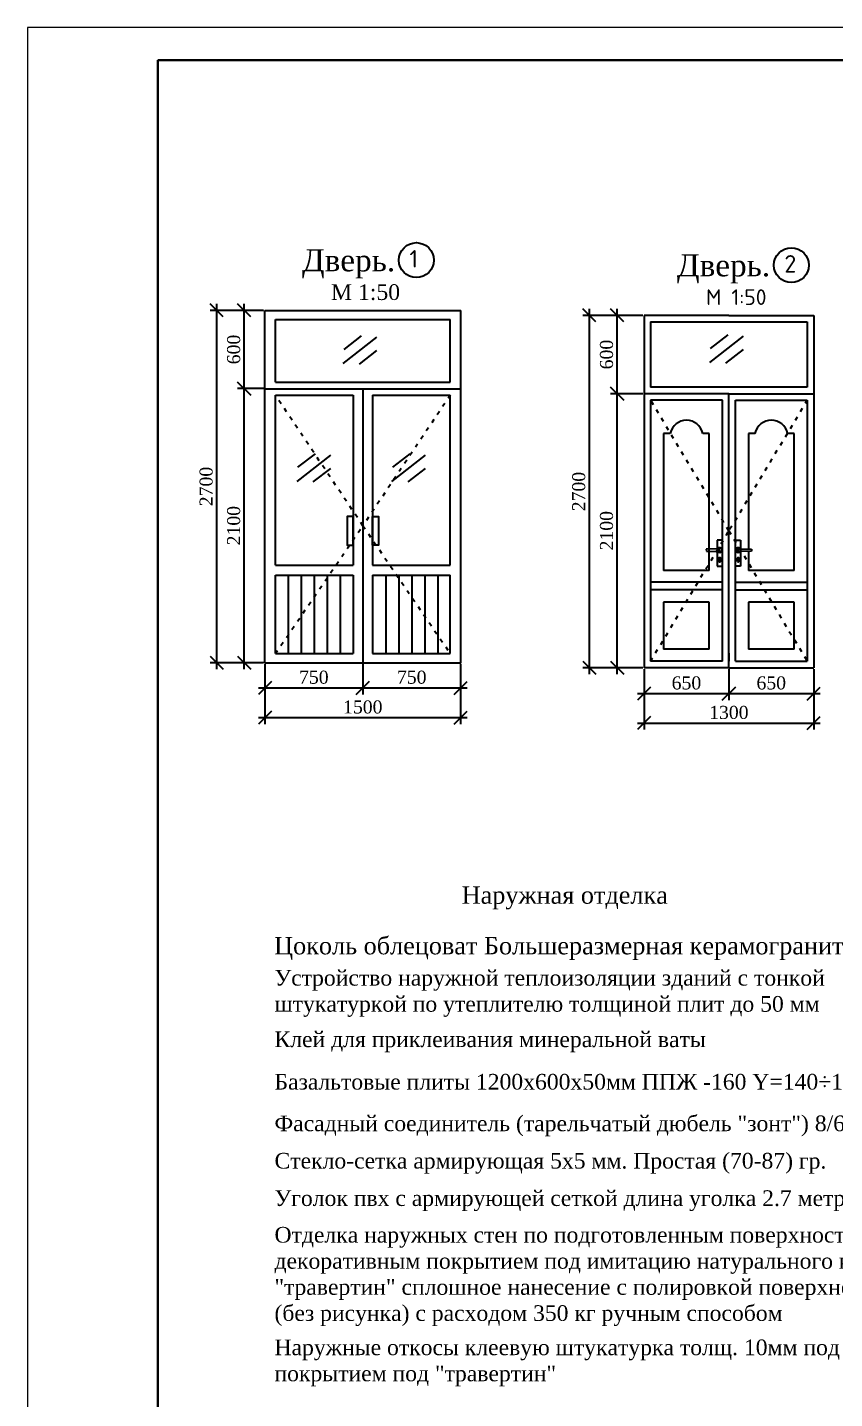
# Model space of a CAD drawing. Header units: millimetres. Extents: x 572274 to 2241483, y -888675 to -304135.
# Drawn here: x 653751 to 666122, y -786973 to -765958 of the extents above; entities that cross this region are included whole.
import ezdxf

# ---------------------------------------------------------------- set-up
doc = ezdxf.new("R2010")
doc.units = ezdxf.units.MM
doc.linetypes.add('ACAD_ISO03W100', pattern=[30, 12, -18])
doc.layers.add('ОС', color=1, linetype='Continuous')
doc.layers.add('стены', color=250, linetype='Continuous', lineweight=30)
doc.layers.add('Текст О', color=6, linetype='Continuous', lineweight=25)
doc.styles.get("Standard").update_dxf_attribs({"font": 'isocpeur.ttf'})
doc.styles.add('WMF-Times New Roman2', font='times.ttf')
doc.dimstyles.new('100', dxfattribs={"dimscale": 100, "dimtxt": 2.5, "dimasz": 1.5, "dimexe": 1, "dimexo": 0.625, "dimtad": 1, "dimdec": 0, "dimdsep": 46, "dimtxsty": 'Standard', "dimblk": 'OBLIQUE', "dimcen": 1.5, "dimadec": 0, "dimazin": 0, "dimtfac": 1, "dimtdec": 0, "dimtmove": 2, "dimatfit": 3, "dimldrblk": 'OBLIQUE', "dimfxl": 1.25, "dimtolj": 1, "dimtzin": 0, "dimarcsym": 0})

# ---------------------------------------------------------------- blocks, each defined once
blk = doc.blocks.new('_Oblique')
at = {"color": 0, "linetype": 'ByBlock', "lineweight": -2}
blk.add_line((-0.5, -0.5), (0.5, 0.5), dxfattribs=at)
blk = doc.blocks.new('*D117')
at = {"color": 0, "lineweight": -2, "transparency": 16777216}
for p, q in [((763057, -707101), (763057, -707334)), ((763807, -707101), (763807, -707334)), ((763007, -707284), (763857, -707284))]:
    blk.add_line(p, q, dxfattribs=at)
at = {"layer": 'Defpoints', "color": 0, "transparency": 16777216}
for p in [(763057, -707091), (763807, -707091), (763807, -707284)]:
    blk.add_point(p, dxfattribs=at)
at = {"color": 0, "lineweight": -2, "transparency": 16777216, "xscale": 100, "yscale": 100, "zscale": 100, "rotation": 180}
blk.add_blockref('_Oblique', (763057, -707284), dxfattribs=at)
at = {"color": 0, "lineweight": -2, "transparency": 16777216, "xscale": 100, "yscale": 100, "zscale": 100}
blk.add_blockref('_Oblique', (763807, -707284), dxfattribs=at)
at = {"color": 0, "transparency": 16777216, "insert": (763432, -707203), "char_height": 100, "attachment_point": 5, "style": 'WMF-Times New Roman2'}
blk.add_mtext('\\A1;750', dxfattribs=at)
blk = doc.blocks.new('*D118')
at = {"color": 0, "lineweight": -2, "transparency": 16777216}
for p, q in [((763807, -707101), (763807, -707334)), ((764557, -707101), (764557, -707334)), ((763757, -707284), (764607, -707284))]:
    blk.add_line(p, q, dxfattribs=at)
at = {"layer": 'Defpoints', "color": 0, "transparency": 16777216}
for p in [(763807, -707091), (764557, -707091), (764557, -707284)]:
    blk.add_point(p, dxfattribs=at)
at = {"color": 0, "lineweight": -2, "transparency": 16777216, "xscale": 100, "yscale": 100, "zscale": 100, "rotation": 180}
blk.add_blockref('_Oblique', (763807, -707284), dxfattribs=at)
at = {"color": 0, "lineweight": -2, "transparency": 16777216, "xscale": 100, "yscale": 100, "zscale": 100}
blk.add_blockref('_Oblique', (764557, -707284), dxfattribs=at)
at = {"color": 0, "transparency": 16777216, "insert": (764182, -707203), "char_height": 100, "attachment_point": 5, "style": 'WMF-Times New Roman2'}
blk.add_mtext('\\A1;750', dxfattribs=at)
blk = doc.blocks.new('*D119')
at = {"color": 0, "lineweight": -2, "transparency": 16777216}
for p, q in [((762898, -707141), (762898, -704941)), ((763047, -704991), (762848, -704991)), ((763047, -707091), (762848, -707091))]:
    blk.add_line(p, q, dxfattribs=at)
at = {"layer": 'Defpoints', "color": 0, "transparency": 16777216}
for p in [(762898, -704991), (763057, -704991), (763057, -707091)]:
    blk.add_point(p, dxfattribs=at)
at = {"color": 0, "lineweight": -2, "transparency": 16777216, "xscale": 100, "yscale": 100, "zscale": 100}
for p, rotation in [((762898, -704991), 90), ((762898, -707091), 270)]:
    blk.add_blockref('_Oblique', p, dxfattribs=dict(at, rotation=rotation))
at = {"color": 0, "transparency": 16777216, "insert": (762818, -706041), "char_height": 100, "attachment_point": 5, "rotation": 90, "style": 'WMF-Times New Roman2'}
blk.add_mtext('\\A1;2100', dxfattribs=at)
blk = doc.blocks.new('*D120')
at = {"color": 0, "lineweight": -2, "transparency": 16777216}
for p, q in [((763047, -704391), (762848, -704391)), ((762898, -705041), (762898, -704341)), ((763047, -704991), (762848, -704991))]:
    blk.add_line(p, q, dxfattribs=at)
at = {"layer": 'Defpoints', "color": 0, "transparency": 16777216}
for p in [(762898, -704391), (763057, -704391), (763057, -704991)]:
    blk.add_point(p, dxfattribs=at)
at = {"color": 0, "lineweight": -2, "transparency": 16777216, "xscale": 100, "yscale": 100, "zscale": 100}
for p, rotation in [((762898, -704391), 90), ((762898, -704991), 270)]:
    blk.add_blockref('_Oblique', p, dxfattribs=dict(at, rotation=rotation))
at = {"color": 0, "transparency": 16777216, "insert": (762818, -704691), "char_height": 100, "attachment_point": 5, "rotation": 90, "style": 'WMF-Times New Roman2'}
blk.add_mtext('\\A1;600', dxfattribs=at)
blk = doc.blocks.new('*D121')
at = {"color": 0, "lineweight": -2, "transparency": 16777216}
for p, q in [((763057, -707294), (763057, -707562)), ((764557, -707294), (764557, -707562)), ((763007, -707512), (764607, -707512))]:
    blk.add_line(p, q, dxfattribs=at)
at = {"layer": 'Defpoints', "color": 0, "transparency": 16777216}
for p in [(763057, -707284), (764557, -707284), (764557, -707512)]:
    blk.add_point(p, dxfattribs=at)
at = {"color": 0, "lineweight": -2, "transparency": 16777216, "xscale": 100, "yscale": 100, "zscale": 100, "rotation": 180}
blk.add_blockref('_Oblique', (763057, -707512), dxfattribs=at)
at = {"color": 0, "lineweight": -2, "transparency": 16777216, "xscale": 100, "yscale": 100, "zscale": 100}
blk.add_blockref('_Oblique', (764557, -707512), dxfattribs=at)
at = {"color": 0, "transparency": 16777216, "insert": (763807, -707431), "char_height": 100, "attachment_point": 5, "style": 'WMF-Times New Roman2'}
blk.add_mtext('\\A1;1500', dxfattribs=at)
blk = doc.blocks.new('*D122')
at = {"color": 0, "lineweight": -2, "transparency": 16777216}
for p, q in [((762888, -704391), (762638, -704391)), ((762688, -707141), (762688, -704341)), ((762888, -707091), (762638, -707091))]:
    blk.add_line(p, q, dxfattribs=at)
at = {"layer": 'Defpoints', "color": 0, "transparency": 16777216}
for p in [(762688, -704391), (762898, -704391), (762898, -707091)]:
    blk.add_point(p, dxfattribs=at)
at = {"color": 0, "lineweight": -2, "transparency": 16777216, "xscale": 100, "yscale": 100, "zscale": 100}
for p, rotation in [((762688, -704391), 90), ((762688, -707091), 270)]:
    blk.add_blockref('_Oblique', p, dxfattribs=dict(at, rotation=rotation))
at = {"color": 0, "transparency": 16777216, "insert": (762607, -705741), "char_height": 100, "attachment_point": 5, "rotation": 90, "style": 'WMF-Times New Roman2'}
blk.add_mtext('\\A1;2700', dxfattribs=at)
blk = doc.blocks.new('*D107')
at = {"color": 0, "lineweight": -2, "transparency": 16777216}
for p, q in [((749778, -707965), (749778, -708203)), ((750428, -707965), (750428, -708203)), ((749728, -708153), (750478, -708153))]:
    blk.add_line(p, q, dxfattribs=at)
at = {"layer": 'Defpoints', "color": 0, "transparency": 16777216}
for p in [(749778, -707955), (750428, -707955), (750428, -708153)]:
    blk.add_point(p, dxfattribs=at)
at = {"color": 0, "lineweight": -2, "transparency": 16777216, "xscale": 100, "yscale": 100, "zscale": 100, "rotation": 180}
blk.add_blockref('_Oblique', (749778, -708153), dxfattribs=at)
at = {"color": 0, "lineweight": -2, "transparency": 16777216, "xscale": 100, "yscale": 100, "zscale": 100}
blk.add_blockref('_Oblique', (750428, -708153), dxfattribs=at)
at = {"color": 0, "transparency": 16777216, "insert": (750103, -708072), "char_height": 100, "attachment_point": 5, "style": 'WMF-Times New Roman2'}
blk.add_mtext('\\A1;650', dxfattribs=at)
blk = doc.blocks.new('*D108')
at = {"color": 0, "lineweight": -2, "transparency": 16777216}
for p, q in [((749768, -705855), (749522, -705855)), ((749572, -708005), (749572, -705805)), ((749768, -707955), (749522, -707955))]:
    blk.add_line(p, q, dxfattribs=at)
at = {"layer": 'Defpoints', "color": 0, "transparency": 16777216}
for p in [(749572, -705855), (749778, -705855), (749778, -707955)]:
    blk.add_point(p, dxfattribs=at)
at = {"color": 0, "lineweight": -2, "transparency": 16777216, "xscale": 100, "yscale": 100, "zscale": 100}
for p, rotation in [((749572, -705855), 90), ((749572, -707955), 270)]:
    blk.add_blockref('_Oblique', p, dxfattribs=dict(at, rotation=rotation))
at = {"color": 0, "transparency": 16777216, "insert": (749491, -706905), "char_height": 100, "attachment_point": 5, "rotation": 90, "style": 'WMF-Times New Roman2'}
blk.add_mtext('\\A1;2100', dxfattribs=at)
blk = doc.blocks.new('*D109')
at = {"color": 0, "lineweight": -2, "transparency": 16777216}
for p, q in [((749768, -705255), (749522, -705255)), ((749572, -705905), (749572, -705205)), ((749768, -705855), (749522, -705855))]:
    blk.add_line(p, q, dxfattribs=at)
at = {"layer": 'Defpoints', "color": 0, "transparency": 16777216}
for p in [(749572, -705255), (749778, -705255), (749778, -705855)]:
    blk.add_point(p, dxfattribs=at)
at = {"color": 0, "lineweight": -2, "transparency": 16777216, "xscale": 100, "yscale": 100, "zscale": 100}
for p, rotation in [((749572, -705255), 90), ((749572, -705855), 270)]:
    blk.add_blockref('_Oblique', p, dxfattribs=dict(at, rotation=rotation))
at = {"color": 0, "transparency": 16777216, "insert": (749491, -705555), "char_height": 100, "attachment_point": 5, "rotation": 90, "style": 'WMF-Times New Roman2'}
blk.add_mtext('\\A1;600', dxfattribs=at)
blk = doc.blocks.new('*D110')
at = {"color": 0, "lineweight": -2, "transparency": 16777216}
for p, q in [((749562, -705255), (749309, -705255)), ((749359, -708005), (749359, -705205)), ((749562, -707955), (749309, -707955))]:
    blk.add_line(p, q, dxfattribs=at)
at = {"layer": 'Defpoints', "color": 0, "transparency": 16777216}
for p in [(749359, -705255), (749572, -705255), (749572, -707955)]:
    blk.add_point(p, dxfattribs=at)
at = {"color": 0, "lineweight": -2, "transparency": 16777216, "xscale": 100, "yscale": 100, "zscale": 100}
for p, rotation in [((749359, -705255), 90), ((749359, -707955), 270)]:
    blk.add_blockref('_Oblique', p, dxfattribs=dict(at, rotation=rotation))
at = {"color": 0, "transparency": 16777216, "insert": (749278, -706605), "char_height": 100, "attachment_point": 5, "rotation": 90, "style": 'WMF-Times New Roman2'}
blk.add_mtext('\\A1;2700', dxfattribs=at)
blk = doc.blocks.new('*D111')
at = {"color": 0, "lineweight": -2, "transparency": 16777216}
for p, q in [((750428, -707965), (750428, -708203)), ((751078, -707965), (751078, -708203)), ((750378, -708153), (751128, -708153))]:
    blk.add_line(p, q, dxfattribs=at)
at = {"layer": 'Defpoints', "color": 0, "transparency": 16777216}
for p in [(750428, -707955), (751078, -707955), (751078, -708153)]:
    blk.add_point(p, dxfattribs=at)
at = {"color": 0, "lineweight": -2, "transparency": 16777216, "xscale": 100, "yscale": 100, "zscale": 100, "rotation": 180}
blk.add_blockref('_Oblique', (750428, -708153), dxfattribs=at)
at = {"color": 0, "lineweight": -2, "transparency": 16777216, "xscale": 100, "yscale": 100, "zscale": 100}
blk.add_blockref('_Oblique', (751078, -708153), dxfattribs=at)
at = {"color": 0, "transparency": 16777216, "insert": (750753, -708072), "char_height": 100, "attachment_point": 5, "style": 'WMF-Times New Roman2'}
blk.add_mtext('\\A1;650', dxfattribs=at)
blk = doc.blocks.new('*D112')
at = {"color": 0, "lineweight": -2, "transparency": 16777216}
for p, q in [((749778, -708163), (749778, -708429)), ((751078, -708163), (751078, -708429)), ((749728, -708379), (751128, -708379))]:
    blk.add_line(p, q, dxfattribs=at)
at = {"layer": 'Defpoints', "color": 0, "transparency": 16777216}
for p in [(749778, -708153), (751078, -708153), (751078, -708379)]:
    blk.add_point(p, dxfattribs=at)
at = {"color": 0, "lineweight": -2, "transparency": 16777216, "xscale": 100, "yscale": 100, "zscale": 100, "rotation": 180}
blk.add_blockref('_Oblique', (749778, -708379), dxfattribs=at)
at = {"color": 0, "lineweight": -2, "transparency": 16777216, "xscale": 100, "yscale": 100, "zscale": 100}
blk.add_blockref('_Oblique', (751078, -708379), dxfattribs=at)
at = {"color": 0, "transparency": 16777216, "insert": (750428, -708298), "char_height": 100, "attachment_point": 5, "style": 'WMF-Times New Roman2'}
blk.add_mtext('\\A1;1300', dxfattribs=at)
blk = doc.blocks.new('sdwe')
blk.add_line((763057.5, -707091.4), (764557.5, -707091.4))
for points in [[(763732.5, -705971.5), (763687.2, -705971.5), (763687.2, -706191), (763732.5, -706191)], [(763882.5, -705971.5), (763927.8, -705971.5), (763927.8, -706191), (763882.5, -706191)]]:
    blk.add_lwpolyline(points, close=True)
at = {"layer": 'стены', "color": 0, "linetype": 'ByBlock', "lineweight": -2, "ltscale": 3}
for p, q in [((763057.5, -706191.4), (763057.5, -704391.4)), ((763057.5, -707091.4), (763057.5, -704391.4)), ((763057.5, -704391.4), (764557.5, -704391.4)), ((764557.5, -706191.4), (764557.5, -704391.4)), ((764557.5, -707091.4), (764557.5, -704391.4)), ((763137.5, -704461.4), (764477.5, -704461.4)), ((763137.5, -704941.4), (763137.5, -704461.4)), ((763137.5, -704941.4), (763137.5, -704471.4)), ((764477.5, -704941.4), (764477.5, -704461.4)), ((764477.5, -704941.4), (764477.5, -704471.4)), ((763137.5, -704941.4), (764477.5, -704941.4)), ((763057.5, -704991.4), (764557.5, -704991.4)), ((763137.5, -706344.4), (763137.5, -705041.4)), ((763137.5, -705041.4), (763732.5, -705041.4)), ((763732.5, -705041.4), (763732.5, -706344.4)), ((763807.5, -704991.4), (763807.5, -707091.4)), ((763882.5, -705041.4), (763882.5, -706344.4)), ((763882.5, -705041.4), (764477.5, -705041.4)), ((764477.5, -706344.4), (764477.5, -705041.4)), ((763137.5, -706344.4), (763732.5, -706344.4)), ((763137.5, -707021.4), (763137.5, -706421.2)), ((763137.5, -706421.2), (763732.5, -706421.2)), ((763237.5, -707021.4), (763237.5, -706421.2)), ((763337.5, -707021.4), (763337.5, -706421.2)), ((763437.5, -707021.4), (763437.5, -706421.2)), ((763537.5, -707021.4), (763537.5, -706421.2)), ((763637.5, -707021.4), (763637.5, -706421.2)), ((763732.5, -706421.2), (763732.5, -707021.4)), ((763882.5, -706344.4), (764477.5, -706344.4)), ((763882.5, -706421.2), (763882.5, -707021.4)), ((763882.5, -706421.2), (764477.5, -706421.2)), ((763982.5, -706421.2), (763982.5, -707021.4)), ((764082.5, -706421.2), (764082.5, -707021.4)), ((764182.5, -706421.2), (764182.5, -707021.4)), ((764282.5, -706421.2), (764282.5, -707021.4)), ((764382.5, -706421.2), (764382.5, -707021.4)), ((764477.5, -707021.4), (764477.5, -706421.2)), ((763137.5, -707021.4), (763732.5, -707021.4)), ((763882.5, -707021.4), (764477.5, -707021.4))]:
    blk.add_line(p, q, dxfattribs=at)
for base, p1, p2, picture, middle in [((762688.3, -704391.4), (762898.4, -707091.4), (762898.4, -704391.4), '*D122', (762607.3, -705741.4)), ((762898.4, -704391.4), (763057.5, -704991.4), (763057.5, -704391.4), '*D120', (762817.6, -704691.4)), ((762898.4, -704991.4), (763057.5, -707091.4), (763057.5, -704991.4), '*D119', (762817.6, -706041.4))]:
    dim = blk.add_linear_dim(base=base, p1=p1, p2=p2, angle=90, dimstyle='100', override={"dimtxt": 100, "dimasz": 100, "dimexo": 10, "dimgap": 30})
    dim.commit()
    dim.dimension.update_dxf_attribs({"geometry": picture, "text_midpoint": middle})
for base, p1, p2, picture, middle in [((763807.5, -707283.6), (763057.5, -707091.4), (763807.5, -707091.4), '*D117', (763432.5, -707202.6)), ((764557.5, -707283.6), (763807.5, -707091.4), (764557.5, -707091.4), '*D118', (764182.5, -707202.6)), ((764557.5, -707512.1), (763057.5, -707283.6), (764557.5, -707283.6), '*D121', (763807.5, -707431.2))]:
    dim = blk.add_linear_dim(base=base, p1=p1, p2=p2, dimstyle='100', override={"dimtxt": 100, "dimasz": 100, "dimexo": 10, "dimgap": 30})
    dim.commit()
    dim.dimension.update_dxf_attribs({"geometry": picture, "text_midpoint": middle})
blk = doc.blocks.new('df')
for p, q in [((750428.4, -705255.2), (749778.4, -705255.2)), ((749778.4, -705255.2), (749778.4, -707955.2)), ((750428.4, -705255.2), (751078.4, -705255.2)), ((751078.4, -705255.2), (751078.4, -707955.2)), ((749828.4, -705305.2), (749828.4, -705805.2)), ((749828.4, -705305.2), (751028.4, -705305.2)), ((751028.4, -705305.2), (751028.4, -705805.2)), ((750428.4, -705855.2), (749778.4, -705855.2)), ((751028.4, -705805.2), (749828.4, -705805.2)), ((750428.4, -707955.2), (750428.4, -705855.2)), ((750428.4, -707955.2), (750428.4, -705855.2)), ((750428.4, -705855.2), (751078.4, -705855.2)), ((750378.4, -705905.2), (749828.4, -705905.2)), ((749828.4, -705905.2), (749828.4, -707905.2)), ((750378.4, -707905.2), (750378.4, -705905.2)), ((750478.4, -707905.2), (750478.4, -705905.2)), ((750478.4, -705905.2), (751028.4, -705905.2)), ((751028.4, -705905.2), (751028.4, -707905.2)), ((749928.4, -706159.1), (749928.4, -707208.6)), ((749978.4, -706159.1), (749928.4, -706159.1)), ((750278.4, -706159.1), (750228.4, -706159.1)), ((750278.4, -707208.6), (750278.4, -706159.1)), ((750578.4, -706159.1), (750578.4, -707046.4)), ((750628.4, -706159.1), (750578.4, -706159.1)), ((750928.4, -706159.1), (750878.4, -706159.1)), ((750928.4, -707208.6), (750928.4, -706159.1)), ((750357.3, -707043.6), (750254.9, -707047.2)), ((750254.9, -707047.2), (750255.6, -707062.8)), ((750302.7, -707045.6), (750302.7, -707045.5)), ((750378.4, -706977.8), (750338.4, -706977.8)), ((750338.4, -706977.8), (750338.4, -707044.3)), ((750357.6, -707064.6), (750356.9, -707043.7)), ((750378.4, -707177.8), (750378.4, -706977.8)), ((750478.4, -706977.8), (750518.4, -706977.8)), ((750478.4, -707177.8), (750478.4, -706977.8)), ((750499.2, -707064.6), (750499.9, -707043.7)), ((750499.5, -707043.6), (750601.9, -707047.2)), ((750518.4, -706977.8), (750518.4, -707044.3)), ((750554.1, -707045.6), (750554.1, -707045.5)), ((750601.9, -707047.2), (750601.2, -707062.8)), ((750255.6, -707062.8), (750357.6, -707064.6)), ((750338.4, -707064.2), (750338.4, -707177.8)), ((750359, -707123.2), (750356.2, -707123.2)), ((750356.2, -707123.2), (750356.2, -707136.5)), ((750356.2, -707136.5), (750358.8, -707136.5)), ((750358.8, -707136.5), (750359, -707123.2)), ((750358.8, -707136.5), (750358.8, -707136.5)), ((750497.8, -707123.2), (750500.6, -707123.2)), ((750498, -707136.5), (750497.8, -707123.2)), ((750500.6, -707136.5), (750498, -707136.5)), ((750498, -707136.5), (750498, -707136.5)), ((750601.2, -707062.8), (750499.2, -707064.6)), ((750500.6, -707123.2), (750500.6, -707136.5)), ((750518.4, -707064.2), (750518.4, -707177.8)), ((750578.4, -707063.2), (750578.4, -707208.6)), ((750278.4, -707208.6), (749928.4, -707208.6)), ((750338.4, -707177.8), (750378.4, -707177.8)), ((750518.4, -707177.8), (750478.4, -707177.8)), ((750928.4, -707208.6), (750578.4, -707208.6)), ((750378.4, -707298.6), (749828.4, -707298.6)), ((750378.4, -707358.6), (749828.4, -707358.6)), ((750478.4, -707298.6), (751028.4, -707298.6)), ((750478.4, -707358.6), (751028.4, -707358.6)), ((749928.4, -707451.8), (749928.4, -707812)), ((750278.4, -707451.8), (749928.4, -707451.8)), ((750278.4, -707812), (750278.4, -707451.8)), ((750578.4, -707451.8), (750578.4, -707812)), ((750928.4, -707451.8), (750578.4, -707451.8)), ((750928.4, -707812), (750928.4, -707451.8)), ((750278.4, -707812), (749928.4, -707812)), ((750428.4, -707843.5), (750428.4, -707905.4)), ((750428.4, -707892.1), (750428.4, -707843.5)), ((750928.4, -707812), (750578.4, -707812)), ((750428.4, -707955.2), (749778.4, -707955.2)), ((750428.4, -707955.2), (749778.4, -707955.2)), ((750378.4, -707905.2), (749828.4, -707905.2)), ((750428.4, -707955.2), (751078.4, -707955.2)), ((750428.4, -707955.2), (751078.4, -707955.2)), ((750478.4, -707905.2), (751028.4, -707905.2))]:
    blk.add_line(p, q)
for centre, radius, start, end in [((750103.4, -706187), 128.1, 12.59669, 167.40331), ((750753.4, -706187), 128.1, 12.59669, 167.40331), ((750357.9, -707053.2), 17.7, 218.97212, 149.0699), ((750498.9, -707053.2), 17.7, 30.9301, 321.02788), ((750357.9, -707120.1), 8.41, 326.94402, 215.31946), ((750328, -707134), 24.8, 352.38784, 21.29754), ((750357.9, -707138.7), 5.58, 164.9683, 14.65282), ((750381.2, -707133.3), 18.3, 152.24956, 193.67088), ((750498.9, -707120.1), 8.41, 324.68054, 213.05598), ((750475.6, -707133.3), 18.3, 346.32912, 27.75044), ((750498.9, -707138.7), 5.58, 165.34718, 15.0317), ((750528.8, -707134), 24.8, 158.70246, 187.61216)]:
    blk.add_arc(centre, radius, start, end)
for base, p1, p2, picture, middle in [((749358.8, -705255.2), (749571.9, -707955.2), (749571.9, -705255.2), '*D110', (749277.8, -706605.2)), ((749571.9, -705255.2), (749778.4, -705855.2), (749778.4, -705255.2), '*D109', (749491, -705555.2)), ((749571.9, -705855.2), (749778.4, -707955.2), (749778.4, -705855.2), '*D108', (749491, -706905.2))]:
    dim = blk.add_linear_dim(base=base, p1=p1, p2=p2, angle=90, dimstyle='100', override={"dimtxt": 100, "dimasz": 100, "dimexo": 10, "dimgap": 30})
    dim.commit()
    dim.dimension.update_dxf_attribs({"geometry": picture, "text_midpoint": middle})
for base, p1, p2, override, picture, middle in [((750428.4, -708152.7), (749778.4, -707955.2), (750428.4, -707955.2), {"dimtxt": 100, "dimasz": 100, "dimexe": 50, "dimexo": 10, "dimgap": 30, "dimdle": 50}, '*D107', (750103.4, -708071.9)), ((751078.4, -708152.7), (750428.4, -707955.2), (751078.4, -707955.2), {"dimtxt": 100, "dimasz": 100, "dimexo": 10, "dimgap": 30}, '*D111', (750753.4, -708071.9)), ((751078.4, -708378.7), (749778.4, -708152.7), (751078.4, -708152.7), {"dimtxt": 100, "dimasz": 100, "dimexo": 10, "dimgap": 30}, '*D112', (750428.4, -708297.8))]:
    dim = blk.add_linear_dim(base=base, p1=p1, p2=p2, dimstyle='100', override=override)
    dim.commit()
    dim.dimension.update_dxf_attribs({"geometry": picture, "text_midpoint": middle})

msp = doc.modelspace()

# ---------------------------------------------------------------- linework, layer by layer
for p, q in [((659102.831, -770705.445), (658585.692, -771110.187)), ((658867.598, -770685.034), (658599.579, -770893.336)), ((664720.948, -770689.67), (664203.809, -771094.412)), ((664720.948, -770689.67), (664203.809, -771094.412)), ((664485.715, -770669.259), (664217.697, -770877.56)), ((664485.715, -770669.259), (664217.697, -770877.56)), ((659101.897, -770909.403), (658833.879, -771117.704)), ((664720.014, -770893.628), (664451.996, -771101.929)), ((664720.014, -770893.628), (664451.996, -771101.929)), ((658395.685, -772512.079), (657878.546, -772916.82)), ((658160.453, -772491.667), (657892.434, -772699.969)), ((659849.557, -772512.079), (659332.418, -772916.82)), ((659614.324, -772491.667), (659346.305, -772699.969)), ((658394.752, -772716.036), (658126.733, -772924.338)), ((659848.623, -772716.036), (659580.604, -772924.338))]:
    msp.add_line(p, q)
at = {"lineweight": 20}
msp.add_lwpolyline([(653751.011, -795657.938), (695751.011, -795657.938), (695751.011, -765957.938), (653751.011, -765957.938)], close=True, dxfattribs=at)
at = {"lineweight": 30}
msp.add_lwpolyline([(655751.011, -766457.938), (695251.011, -766457.938), (695251.011, -795157.938), (655751.011, -795157.938)], close=True, dxfattribs=at)
at = {"linetype": 'ACAD_ISO03W100', "lineweight": 25, "ltscale": 5}
for points in [[(657551.95, -775555.11), (658891.95, -773595.11), (657551.95, -771595.11)], [(660231.95, -771595.11), (658891.95, -773595.11), (660231.95, -775555.11)], [(663302.388, -775672.067), (664502.388, -773672.067), (663302.388, -771672.067)], [(665702.388, -771672.067), (664502.388, -773672.067), (665702.388, -775672.067)]]:
    msp.add_lwpolyline(points, dxfattribs=at)
for centre in [(659712.959, -769524.81), (665460.058, -769601.768), (665460.058, -769601.768)]:
    msp.add_circle(centre, 267.951)

# ---------------------------------------------------------------- block references
at = {"xscale": 2, "yscale": 2, "zscale": 2}
for name, p in [('sdwe', (-868723.049, 638487.71)), ('df', (-836354.407, 640138.24)), ('df', (-836354.407, 640138.24))]:
    msp.add_blockref(name, p, dxfattribs=at)

# ---------------------------------------------------------------- texts
at = {"attachment_point": 1}
for s, insert, char_height, width in [('{\\fTimes New Roman|b0|i0|c204|p18;М 1:50}', (658405.019, -769895.016), 240, 6343.62999), ('М 1:50', (664152.118, -769971.973), 240, 6343.62999), ('М 1:50', (664152.118, -769971.973), 240, 6343.62999), ('{\\fTimes New Roman|b0|i0|c204|p18;\\C256;Наружная отделка   \\C1;                      }', (660406.86, -779123.041), 266.01123, 14996.23052), ('{\\fTimes New Roman|b0|i0|c204|p18;Цоколь облецоват Большеразмерная керамогранитная плиткой      \\C256;30,3 м2             \\C6;      }', (657532.723, -779898.713), 266.011225, 14996.23052), ('{\\fTimes New Roman|b0|i0|c204|p18;Устройство наружной теплоизоляции зданий с тонкой \\Pштукатуркой по утеплителю толщиной плит до 50 мм \\C0;                                351,0 м2         }', (657537.719, -780403.937), 240, 14996.23052), ('{\\fTimes New Roman|b0|i0|c204|p18;Клей для приклеивания минеральной ваты                           \\C0;                         351,0 м2         }', (657537.719, -781346.822), 240, 14996.23052), ('{\\fTimes New Roman|b0|i0|c204|p18;Базальтовые плиты 1200х600х50мм ППЖ -160 Y=140÷160 кг/м3\\C0;              393,12 м2         }', (657537.719, -781997.516), 240, 14996.23052), ('{\\fTimes New Roman|b0|i0|c204|p18;Фасадный соединитель (тарельчатый дюбель "зонт") 8/60-120 мм\\C0;             2927,0 шт         }', (657537.719, -782635.201), 240, 14996.23052), ('{\\fTimes New Roman|b0|i0|c204|p18;Стекло-сетка армирующая 5x5 мм. Простая (70-87) гр.       \\C0;                         421,2 м2         }', (657537.719, -783207.816), 240, 14996.23052), ('{\\fTimes New Roman|b0|i0|c204|p18;Уголок пвх с армирующей сеткой длина уголка 2.7 метр    \\C0;                         60,11 м2         }', (657537.719, -783781.124), 240, 14996.23052), ('{\\fTimes New Roman|b0|i0|c204|p18;Отделка наружных стен по подготовленным поверхностям \\Pдекоративным покрытием под имитацию натурального камня \\P"травертин" сплошное нанесение с полировкой поверхности \\P(без рисунка) с расходом 350 кг ручным способом                 \\C0;                       351,0 м2         }', (657537.719, -784342.602), 240, 14996.23052), ('{\\fTimes New Roman|b0|i0|c204|p18;Наружные откосы клеевую штукатурка толщ. 10мм под декоративным\\Pпокрытием под "травертин"                 \\C0;                                                                131,1 м         }', (657537.719, -786067.886), 240, 13229.29211)]:
    msp.add_mtext(s, dxfattribs=dict(at, insert=insert, char_height=char_height, width=width))
at = {"layer": 'ОС', "color": 0, "lineweight": 18, "ltscale": 500, "char_height": 337.5, "width": 7848.78634, "attachment_point": 1}
for s, insert in [('{\\fTimes New Roman Cyr|b0|i0|c204|p18;Дверь.  }', (657958.062, -769358.398)), ('{\\fTimes New Roman|b0|i0|c204|p18;Дверь.  }', (663705.161, -769435.355)), ('{\\fTimes New Roman|b0|i0|c204|p18;Дверь.  }', (663705.161, -769435.355))]:
    msp.add_mtext(s, dxfattribs=dict(at, insert=insert))
at = {"layer": 'Текст О'}
for s, p in [('1', (659605.124, -769638.488)), ('2', (665352.224, -769715.445)), ('2', (665352.224, -769715.445))]:
    msp.add_text(s, height=267.951, dxfattribs=at).set_placement(p)

doc.saveas('drawing.dxf')
